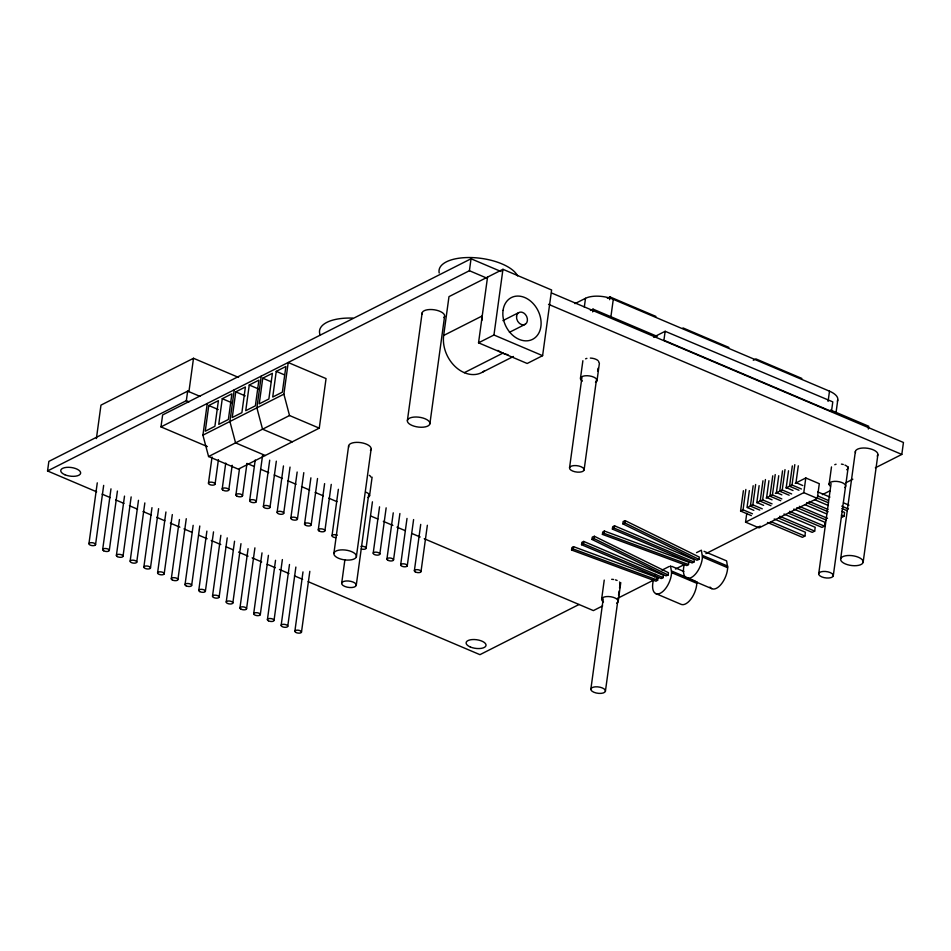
<?xml version="1.0" encoding="UTF-8"?>
<svg xmlns="http://www.w3.org/2000/svg" width="951" height="951" viewBox="0 0 951 951"><rect width="100%" height="100%" fill="white"/><g stroke="black" fill="none" stroke-linecap="round" stroke-linejoin="round"><path stroke-width="1.43" d="M571.575 550.011L571.86 547.681L573.501 546.647L657.937 577.851L657.652 580.181L656.012 581.216L571.575 550.011L573.215 548.977L573.501 546.647M581.548 544.709L581.834 542.367L583.7 541.428L663.418 575.296L663.132 577.626L661.266 578.565L581.548 544.709L583.415 543.758L663.132 577.626M583.415 543.758L583.7 541.428M591.997 539.443L592.271 537.113L594.363 536.281L668.434 572.68L668.149 575.01L666.057 575.854L591.997 539.443L594.078 538.611L668.149 575.01M594.078 538.611L594.363 536.281M602.423 534.391L602.708 532.061L604.349 531.027L688.786 562.231L688.5 564.561L686.86 565.595L602.423 534.391L604.063 533.356L604.349 531.027M612.396 529.089L612.682 526.759L614.548 525.808L694.254 559.675L693.98 562.005L692.114 562.944L612.396 529.089L614.263 528.15L693.98 562.005M614.263 528.15L614.548 525.808M622.834 523.835L623.119 521.493L625.211 520.661L699.27 557.06L698.985 559.39L696.905 560.234L622.834 523.835L624.926 522.991L698.985 559.39M624.926 522.991L625.211 520.661M653.206 580.443L653.016 581.988A15.882 7.834 -67 0 0 660.363 593.198A15.882 7.834 -67 0 0 671.584 572.609L670.55 565.809M684.042 564.835L683.852 566.368A15.882 7.834 -67 0 0 691.199 577.578A15.882 7.834 -67 0 0 702.42 556.989L701.386 550.201L696.524 552.65M655.619 593.519L680.857 604.242A15.882 7.834 -67 0 0 690.866 599.189A15.882 7.834 -67 0 0 696.81 583.32L697 581.786M710.005 587.052A15.882 7.834 -67 0 0 720.43 585.103A15.882 7.834 -67 0 0 727.658 567.711L726.623 560.912L704.049 551.33M96.657 491.822L47.55 470.959L48.858 461.401L187.656 391.123L199.924 396.341M96.396 438.542L100.972 405.126L193.505 358.277L238.558 377.416M88.954 543.627L97.275 482.846M95.54 544.709A3.34 1.45 7.8 0 0 90.951 542.676A3.34 1.45 7.8 0 0 90.25 545.113A3.34 1.45 7.8 0 0 95.54 544.709L103.671 485.39M102.66 549.619L110.982 488.85M109.294 550.379L117.425 491.049M116.391 555.42L124.51 496.101M123.024 556.24L131.155 496.909M130.156 561.078L138.477 500.309M136.718 562.255A3.34 1.45 7.8 0 0 132.225 560.175A3.34 1.45 7.8 0 0 131.357 562.576A3.34 1.45 7.8 0 0 136.718 562.255L144.837 502.924M207.366 446.601L160.981 426.892L162.621 414.945L471.042 258.767L501.058 271.522M143.863 566.986L151.982 507.668M150.472 568.009A3.34 1.45 7.8 0 0 145.788 566.011A3.34 1.45 7.8 0 0 145.241 568.472A3.34 1.45 7.8 0 0 150.472 568.009L158.591 508.678M157.604 572.752L165.938 511.983M47.55 470.959L186.337 400.68L187.656 391.123M188.928 391.681L193.505 358.277M164.178 573.905A3.34 1.45 7.8 0 0 159.661 571.836A3.34 1.45 7.8 0 0 158.841 574.249A3.34 1.45 7.8 0 0 164.178 573.905L172.309 514.574M171.299 578.838L179.43 519.508M177.944 579.492L186.265 518.711M319.263 428.152L289.532 415.528L283.885 394.166L288.212 362.521L326.05 378.593L319.263 428.152L238.297 469.152L208.578 456.528L202.92 435.166L207.259 403.509M208.768 405.518L205.261 431.207L214.89 426.321L218.409 400.644L208.768 405.518L218.231 409.536M185.029 584.663L193.16 525.332M191.674 585.329L199.793 525.998M208.471 483.108L212.037 457.051M222.272 398.695L218.754 424.372L228.383 419.486L231.901 393.809L222.272 398.695L231.723 402.713M198.759 590.44L206.89 531.11M215.057 484.19A3.34 1.45 7.8 0 0 210.468 482.157A3.34 1.45 7.8 0 0 209.755 484.594A3.34 1.45 7.8 0 0 215.057 484.19L218.433 459.595M205.392 591.213L213.523 531.882M234.243 389.851L229.904 421.495L235.563 442.857L265.281 455.493M222.177 489.099L225.744 463.054M235.765 391.86L232.246 417.537L241.887 412.651L245.394 386.974L235.765 391.86L245.215 395.878M212.513 596.111L220.846 535.33M228.811 489.86L232.187 465.265M219.099 597.216A3.34 1.45 7.8 0 0 214.534 595.171A3.34 1.45 7.8 0 0 213.797 597.597A3.34 1.45 7.8 0 0 219.099 597.216L227.23 537.886M249.257 385.024L245.738 410.701L255.379 405.827L258.898 380.138L249.257 385.024L258.708 389.042M235.907 494.9L239.474 468.855M226.231 601.983L234.552 541.214M242.541 495.721L246.903 463.886M261.228 376.18L256.889 407.836L262.547 429.186L292.278 441.823M262.749 378.189L259.231 403.866L268.871 398.992L272.39 373.315L262.749 378.189L270.857 381.636M232.84 603.005A3.34 1.45 7.8 0 0 228.169 601.008A3.34 1.45 7.8 0 0 227.61 603.469A3.34 1.45 7.8 0 0 232.84 603.005L240.972 543.675M249.673 500.559L255.213 460.046M239.949 608.01L248.08 548.691M256.235 501.736A3.34 1.45 7.8 0 0 251.742 499.655A3.34 1.45 7.8 0 0 250.874 502.057A3.34 1.45 7.8 0 0 256.235 501.736L262.571 455.422M276.242 371.354L272.723 397.043L282.364 392.157L285.882 366.48L276.242 371.354L284.349 374.801M246.582 608.64L254.904 547.859M263.379 506.467L269.715 460.165M253.691 613.645L262.012 552.876M269.977 507.489A3.34 1.45 7.8 0 0 265.305 505.492A3.34 1.45 7.8 0 0 264.747 507.953A3.34 1.45 7.8 0 0 269.977 507.489L276.325 461.176M260.301 614.667A3.34 1.45 7.8 0 0 255.629 612.682A3.34 1.45 7.8 0 0 255.058 615.131A3.34 1.45 7.8 0 0 260.301 614.667L268.42 555.348M277.121 512.232L283.469 465.931M267.409 619.648L275.528 560.317M283.695 513.385A3.34 1.45 7.8 0 0 279.178 511.317A3.34 1.45 7.8 0 0 278.358 513.73A3.34 1.45 7.8 0 0 283.695 513.385L290.031 467.084M274.043 620.337L282.364 559.568M290.816 518.319L297.164 472.017M281.163 625.271L289.484 564.49M297.449 518.973L303.797 472.659M287.737 626.388A3.34 1.45 7.8 0 0 283.184 624.332A3.34 1.45 7.8 0 0 282.423 626.757A3.34 1.45 7.8 0 0 287.737 626.388L295.868 567.058M304.546 524.144L310.894 477.842M294.869 631.214L302.989 571.896M311.179 524.809L317.527 478.508M301.491 632.094L309.824 571.325M318.276 529.921L324.612 483.619M324.909 530.694L331.257 484.392M332.03 535.591L338.378 489.29M333.908 553.256L348.637 445.757M341.706 583.129L344.88 559.889M356.375 556.704A11.376 4.933 7.8 0 0 340.47 549.94A11.376 4.933 7.8 0 0 338.592 558.296A11.376 4.933 7.8 0 0 356.375 556.704L371.104 449.205M356.245 585.364A7.358 3.186 7.8 0 0 345.938 580.99A7.358 3.186 7.8 0 0 344.726 586.398A7.358 3.186 7.8 0 0 356.245 585.364L368.584 495.293M369.535 495.923L372.103 477.176M361.237 548.929A3.34 1.45 7.8 0 0 366.099 548.121L372.435 501.819M373.208 553.125L379.544 506.824M379.818 554.148A3.34 1.45 7.8 0 0 375.146 552.162A3.34 1.45 7.8 0 0 374.575 554.611A3.34 1.45 7.8 0 0 379.818 554.148L386.154 507.846M386.914 559.129L393.262 512.827M407.408 420.413L422.125 312.915M393.559 559.818L399.895 513.516M400.68 564.751L407.016 518.438M407.254 565.869A3.34 1.45 7.8 0 0 402.701 563.812A3.34 1.45 7.8 0 0 401.94 566.237A3.34 1.45 7.8 0 0 407.254 565.869L413.602 519.555M429.876 423.849A11.376 4.933 7.8 0 0 413.958 417.085A11.376 4.933 7.8 0 0 412.08 425.454A11.376 4.933 7.8 0 0 429.876 423.849L444.592 316.362M484.57 370.735A30.099 22.979 63.1 0 1 456.397 367.68A30.099 22.979 63.1 0 1 443.665 335.465L448.979 296.641L502.96 269.311L551.604 289.984L542.605 355.674L527.187 363.484L478.543 342.812L487.542 277.121M414.374 570.695L420.722 524.393M421.008 571.575L427.356 525.273M160.981 426.892L469.414 270.714L471.042 258.767M478.543 342.812L493.961 335.002L502.96 269.311M584.306 307.078L585.507 298.305A20.066 8.702 7.8 0 1 613.288 299.339L829.498 391.182A20.066 8.702 7.8 0 1 837.332 401.167M580.479 378.201L582.88 360.726M569.554 467.749L581.893 377.69M592.675 311.892L593.044 309.134L657.189 336.381M584.092 469.984A7.358 3.186 7.8 0 0 573.798 465.61A7.358 3.186 7.8 0 0 572.585 471.018A7.358 3.186 7.8 0 0 584.092 469.984L596.432 379.925M597.62 371.211L598.024 368.299M597.002 380.733L599.392 363.258M609.603 299.672L609.983 296.914L655.928 316.433M610.887 316.885L613.288 299.339M601.65 599.023L604.242 580.086M590.88 688.988L603.207 598.928M605.418 691.222A7.358 3.186 7.8 0 0 595.112 686.848A7.358 3.186 7.8 0 0 593.899 692.257A7.358 3.186 7.8 0 0 605.418 691.222L618.15 598.25M618.542 595.35L619.149 590.987M619.541 588.087L620.135 583.724M618.174 601.555L620.765 582.618M665.153 331.293L663.917 340.256L831.471 411.438L832.791 401.881L665.153 331.293L653.587 337.153M751.349 515.62L740.591 511.044L743.385 490.692M740.591 511.044L743.052 509.795L745.846 489.444M749.352 490.609L747.046 507.454L753.834 510.33M795.214 483.322L805.794 477.961L819.31 483.702L817.289 498.395L759.076 527.876L745.56 522.135L746.773 513.314M759.79 510.093L750.387 506.087L753.168 485.735M750.387 506.087L752.847 504.838L755.641 484.487M759.136 485.652L756.83 502.485L763.617 505.373M770.928 505.706L760.17 501.129L762.964 480.778M760.17 501.129L762.643 499.881L765.436 479.53M768.931 480.695L766.625 497.528L772.057 499.834M780.723 500.737L769.965 496.172L772.759 475.821M769.965 496.172L772.438 494.924L775.22 474.561M778.726 475.726L776.42 492.57L781.853 494.877M789.175 495.209L779.761 491.215L782.554 470.852M779.761 491.215L782.233 489.967L785.015 469.604M788.522 470.769L786.215 487.613L793.003 490.502M798.959 490.252L789.556 486.258L792.338 465.895M789.556 486.258L792.017 485.01L794.81 464.647M798.305 465.812L795.999 482.656L802.787 485.533M745.56 522.135L803.785 492.654L805.794 477.961M767.469 522.468L802.418 537.315L804.891 536.067L805.414 532.251L774.197 518.984M828.083 401.429L829.498 391.182M778.607 518.081L812.213 532.358L814.686 531.11L815.209 527.294L783.981 514.027M835.953 413.245L837.748 400.086M829.094 484.416L831.483 466.929M788.403 513.124L822.009 527.401L824.481 526.153L825.004 522.325L793.776 509.07M818.728 573.619L831.067 483.548M833.266 575.842A7.358 3.186 7.8 0 0 822.96 571.468A7.358 3.186 7.8 0 0 821.747 576.877A7.358 3.186 7.8 0 0 833.266 575.842L848.244 466.858M841.599 517.487L844.06 516.238L844.583 512.411L841.873 511.258M840.66 558.879L855.389 451.392M868.322 428.996L868.703 426.25L830.496 410.012M863.139 562.326A11.376 4.933 7.8 0 0 847.222 555.562A11.376 4.933 7.8 0 0 845.344 563.919A11.376 4.933 7.8 0 0 863.139 562.326L877.856 454.828M875.336 467.821L901.81 454.423L903.45 442.477L551.521 292.956M654.573 576.817L655.489 574.392M656.297 578.886L657.937 577.851M202.92 435.166L283.885 394.166M443.665 335.465L482.216 315.946A30.099 22.979 63.1 0 0 481.943 320.273M208.578 456.528L289.532 415.528M502.924 320.618L518.723 312.617M509.415 332.315L525.214 324.315M574.951 303.642L585.507 298.305M607.356 298.245L609.983 296.914M464.314 372.673L502.865 353.142M590.405 310.466L593.044 309.134M482.585 372.103L513.433 356.482M753.287 360.251L755.914 358.919L801.859 378.439M747.581 507.442L751.552 505.433M756.841 502.758L760.812 500.737M766.102 498.062L771.392 495.388M775.362 493.379L780.652 490.692M785.942 488.018L791.244 485.331M579.088 604.467L479.958 654.668L308.088 581.643M602.649 605.906L593.388 610.601L424.241 538.741M617.211 598.536L654.276 579.765M675.46 569.043L684.72 564.347M705.904 553.625L760.182 526.141M822.389 494.639L830.33 490.609M846.224 482.573L852.833 479.221M662.027 570.113L669.326 566.427M604.063 533.356L688.5 564.561M573.215 548.977L657.652 580.181M682.949 327.917L728.894 347.436M469.414 270.714L487.138 278.251M548.525 304.32L901.81 454.423M493.961 335.002L542.605 355.674M817.729 491.881L829.938 497.076M843.513 502.841L848.946 505.147M792.017 485.01L801.431 489.004M817.563 495.851L828.309 500.428M841.754 506.134L848.482 508.987M816.433 497.682L828.535 502.817M841.98 508.523L847.353 510.818M803.785 492.654L817.289 498.395M814.722 499.727L828.297 505.492M782.233 489.967L791.636 493.961M809.111 501.391L827.929 509.379M841.373 515.097L844.06 516.238M806.65 502.639L828.155 511.769M804.926 504.684L826.645 513.909M772.438 494.924L781.841 498.918M799.315 506.348L827.548 518.343M796.855 507.596L826.419 520.161M762.643 499.881L772.057 503.875M789.532 511.305L824.481 526.153M752.847 504.838L762.262 508.844M779.737 516.262L814.686 531.11M743.052 509.795L752.467 513.802M771.285 521.79L804.891 536.067M702.611 555.455L727.836 566.178M702.42 556.989L727.658 567.711M671.87 566.38L683.828 571.456M671.763 571.075L695.668 581.227M686.467 577.899L711.693 588.621M671.584 572.609L696.81 583.32M186.337 400.68L189.071 401.833M246.915 463.399L253.739 466.299M260.562 469.2L268.741 472.671M274.197 474.989L282.388 478.472M287.844 480.79L296.023 484.261M301.479 486.579L309.669 490.062M315.126 492.38L323.304 495.851M328.761 498.169L336.951 501.652M371.045 516.143L377.868 519.032M383.324 521.35L392.87 525.416M396.959 527.151L405.15 530.622M411.973 533.523L420.152 536.994M102.114 494.14L110.292 497.623M115.749 499.941L123.939 503.412M129.395 505.73L137.574 509.213M143.03 511.531L151.221 515.002M156.677 517.32L164.856 520.803M170.312 523.121L179.858 527.175M183.959 528.911L192.138 532.394M198.961 535.282L207.14 538.765M211.241 540.501L220.787 544.554M226.243 546.873L233.066 549.773M238.523 552.091L248.068 556.145M252.158 557.88L261.703 561.946M267.16 564.264L275.35 567.735M279.439 569.471L288.985 573.536M294.441 575.854L302.632 579.325M422.232 314.222A11.376 4.933 7.8 0 1 434.441 309.812A11.376 4.933 7.8 0 1 443.939 317.551M855.496 452.7A11.376 4.933 7.8 0 1 867.704 448.29A11.376 4.933 7.8 0 1 877.191 456.028M619.517 582.012A7.358 3.186 7.8 0 1 619.707 584.496M611.659 579.314A7.358 3.186 7.8 0 1 613.573 579.492M615.428 579.884A7.358 3.186 7.8 0 1 617.104 580.467M348.744 447.065A11.376 4.933 7.8 0 1 360.952 442.655A11.376 4.933 7.8 0 1 370.438 450.394M369.333 475.334A7.358 3.186 7.8 0 1 370.902 477.022M585.602 358.848A7.358 3.186 7.8 0 1 586.898 358.384M590.345 358.075A7.358 3.186 7.8 0 1 598.191 360.774M598.75 361.642A7.358 3.186 7.8 0 1 598.821 362.486M847.555 469.116A7.358 3.186 7.8 0 1 846.663 469.758M834.776 464.706A7.358 3.186 7.8 0 1 836.072 464.243M841.421 464.112A7.358 3.186 7.8 0 1 843.275 464.504M844.963 465.087A7.358 3.186 7.8 0 1 847.983 468.356M320.035 334.669A40.132 17.403 7.8 0 1 352.738 318.11M335.762 537.636A3.34 1.45 7.8 0 1 332.113 535.413A3.34 1.45 7.8 0 1 337.332 535.199M361.011 546.373A3.34 1.45 7.8 0 1 366.099 548.121M582.333 381.089A8.357 3.626 7.8 0 1 582.927 376.227A8.357 3.626 7.8 0 1 594.137 377.297A8.357 3.626 7.8 0 1 595.492 382.338M366.099 492.214A8.357 3.626 7.8 0 1 368.037 497.528M830.461 486.353A8.357 3.626 7.8 0 1 836.856 481.396A8.357 3.626 7.8 0 1 844.809 487.554M603.505 601.9A8.357 3.626 7.8 0 1 604.087 597.038A8.357 3.626 7.8 0 1 615.297 598.108A8.357 3.626 7.8 0 1 616.664 603.16M508.012 354.711A30.099 22.979 63.1 0 1 497.884 350.408M439.207 272.985A40.132 17.403 7.8 0 1 472.255 257.59A40.132 17.403 7.8 0 1 517.606 275.897M103.611 550.76A3.34 1.45 7.8 0 0 109.175 550.748A3.34 1.45 7.8 0 0 105.145 548.489A3.34 1.45 7.8 0 0 103.611 550.76M295.725 632.367A3.34 1.45 7.8 0 0 301.336 632.451A3.34 1.45 7.8 0 0 297.485 630.156A3.34 1.45 7.8 0 0 295.725 632.367M172.345 579.979A3.34 1.45 7.8 0 0 177.849 579.86A3.34 1.45 7.8 0 0 173.664 577.661A3.34 1.45 7.8 0 0 172.345 579.979M241.007 609.151A3.34 1.45 7.8 0 0 246.499 609.009A3.34 1.45 7.8 0 0 242.279 606.821A3.34 1.45 7.8 0 0 241.007 609.151M117.294 556.573A3.34 1.45 7.8 0 0 122.881 556.608A3.34 1.45 7.8 0 0 118.934 554.326A3.34 1.45 7.8 0 0 117.294 556.573M199.698 591.581A3.34 1.45 7.8 0 0 205.273 591.581A3.34 1.45 7.8 0 0 201.267 589.323A3.34 1.45 7.8 0 0 199.698 591.581M186.063 585.804A3.34 1.45 7.8 0 0 191.579 585.697A3.34 1.45 7.8 0 0 187.418 583.486A3.34 1.45 7.8 0 0 186.063 585.804M268.408 620.789A3.34 1.45 7.8 0 0 273.936 620.706A3.34 1.45 7.8 0 0 269.822 618.483A3.34 1.45 7.8 0 0 268.408 620.789M291.862 519.46A3.34 1.45 7.8 0 0 297.366 519.341A3.34 1.45 7.8 0 0 293.181 517.142A3.34 1.45 7.8 0 0 291.862 519.46M223.128 490.24A3.34 1.45 7.8 0 0 228.692 490.229A3.34 1.45 7.8 0 0 224.662 487.97A3.34 1.45 7.8 0 0 223.128 490.24M415.23 571.848A3.34 1.45 7.8 0 0 420.853 571.931A3.34 1.45 7.8 0 0 417.002 569.637A3.34 1.45 7.8 0 0 415.23 571.848M236.811 496.053A3.34 1.45 7.8 0 0 242.398 496.089A3.34 1.45 7.8 0 0 238.451 493.807A3.34 1.45 7.8 0 0 236.811 496.053M319.215 531.062A3.34 1.45 7.8 0 0 324.79 531.062A3.34 1.45 7.8 0 0 320.772 528.804A3.34 1.45 7.8 0 0 319.215 531.062M305.58 525.285A3.34 1.45 7.8 0 0 311.096 525.178A3.34 1.45 7.8 0 0 306.923 522.967A3.34 1.45 7.8 0 0 305.58 525.285M387.925 560.27A3.34 1.45 7.8 0 0 393.452 560.187A3.34 1.45 7.8 0 0 389.328 557.964A3.34 1.45 7.8 0 0 387.925 560.27M470.293 646.977A10.033 4.351 7.8 0 0 485.997 645.563A10.033 4.351 7.8 0 0 471.946 639.595A10.033 4.351 7.8 0 0 470.293 646.977M64.918 474.751A10.033 4.351 7.8 0 0 80.609 473.336A10.033 4.351 7.8 0 0 66.57 467.369A10.033 4.351 7.8 0 0 64.918 474.751M503.043 310.43A23.418 17.867 63.1 0 0 528.946 340.589A23.418 17.867 63.1 0 0 533.903 304.379A23.418 17.867 63.1 0 0 503.043 310.43M516.559 316.172A6.693 5.112 63.1 0 0 523.953 324.79A6.693 5.112 63.1 0 0 525.38 314.436A6.693 5.112 63.1 0 0 516.559 316.172"/></g></svg>
